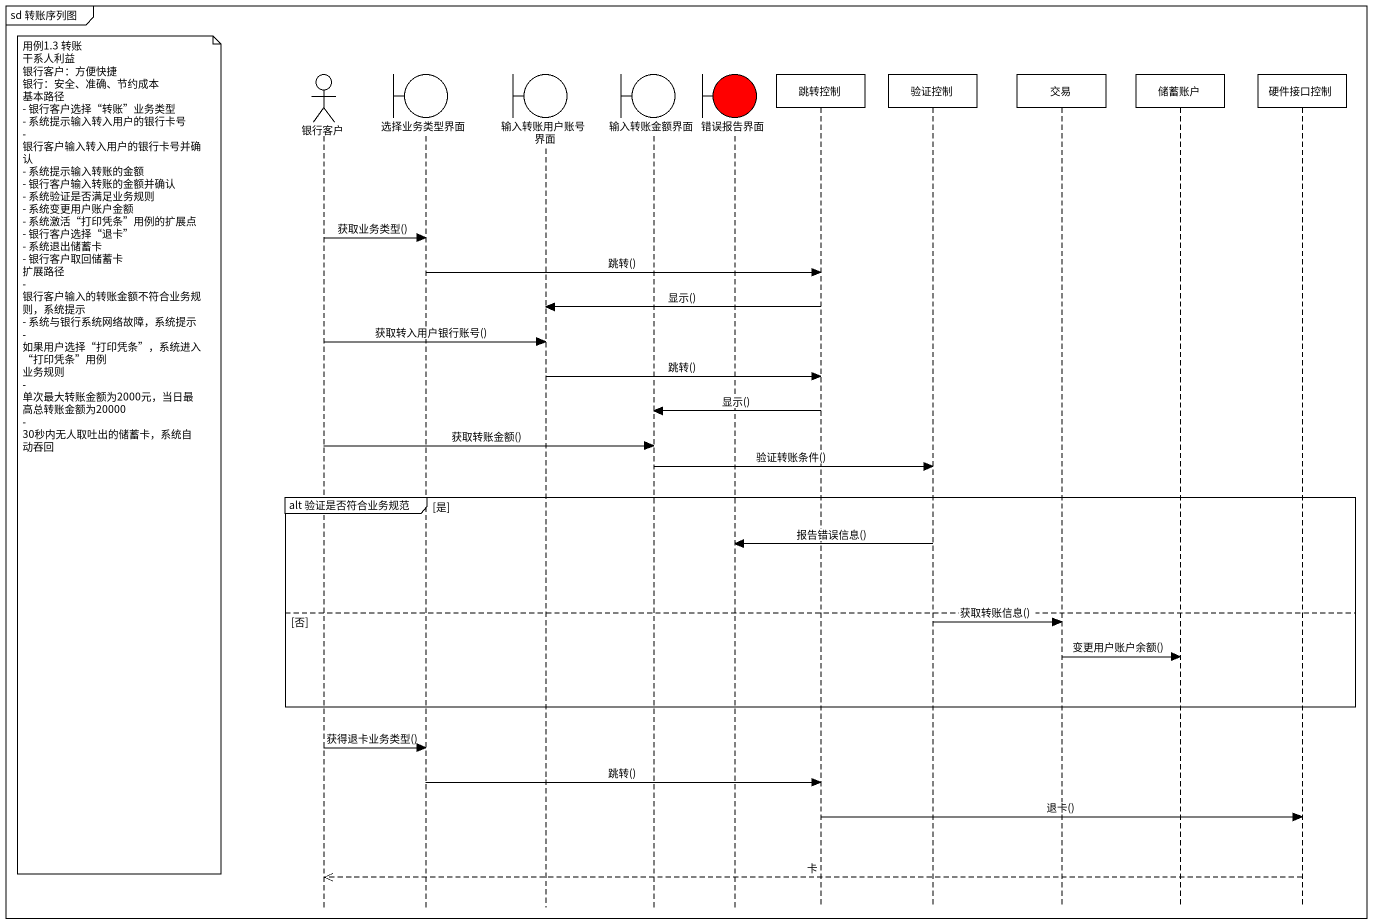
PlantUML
@startuml
mainframe sd 转账序列图
hide footbox
actor 银行客户
boundary 选择业务类型界面
boundary 输入转账用户账号界面
boundary 输入转账金额界面
boundary 错误报告界面 #FF0000
participant 跳转控制
participant 验证控制
participant 交易
participant 储蓄账户
participant 硬件接口控制

银行客户 -> 选择业务类型界面 : 获取业务类型()
选择业务类型界面 -> 跳转控制 : 跳转()
跳转控制 -> 输入转账用户账号界面 : 显示()
银行客户 -> 输入转账用户账号界面 : 获取转入用户银行账号()
输入转账用户账号界面 -> 跳转控制 : 跳转()
跳转控制 -> 输入转账金额界面 : 显示()
银行客户 -> 输入转账金额界面 : 获取转账金额()
note left of 银行客户
  用例1.3 转账
  干系人利益
  银行客户：方便快捷
  银行：安全、准确、节约成本
  基本路径
  - 银行客户选择“转账”业务类型
  - 系统提示输入转入用户的银行卡号
  - 银行客户输入转入用户的银行卡号并确认
  - 系统提示输入转账的金额
  - 银行客户输入转账的金额并确认
  - 系统验证是否满足业务规则
  - 系统变更用户账户金额
  - 系统激活“打印凭条”用例的扩展点
  - 银行客户选择“退卡”
  - 系统退出储蓄卡
  - 银行客户取回储蓄卡
  扩展路径
  - 银行客户输入的转账金额不符合业务规则，系统提示
  - 系统与银行系统网络故障，系统提示
  - 如果用户选择“打印凭条”，系统进入“打印凭条”用例
  业务规则
  - 单次最大转账金额为2000元，当日最高总转账金额为20000
  - 30秒内无人取吐出的储蓄卡，系统自动吞回
end note
输入转账金额界面 -> 验证控制 : 验证转账条件()
group alt 验证是否符合业务规范 [是]
  验证控制 -> 错误报告界面 : 报告错误信息()
else 否
  验证控制 -> 交易 : 获取转账信息()
  交易 -> 储蓄账户 : 变更用户账户余额()
end
银行客户 -> 选择业务类型界面 : 获得退卡业务类型()
选择业务类型界面 -> 跳转控制 : 跳转()
跳转控制 -> 硬件接口控制 : 退卡()
硬件接口控制 -->> 银行客户 : 卡
@enduml
